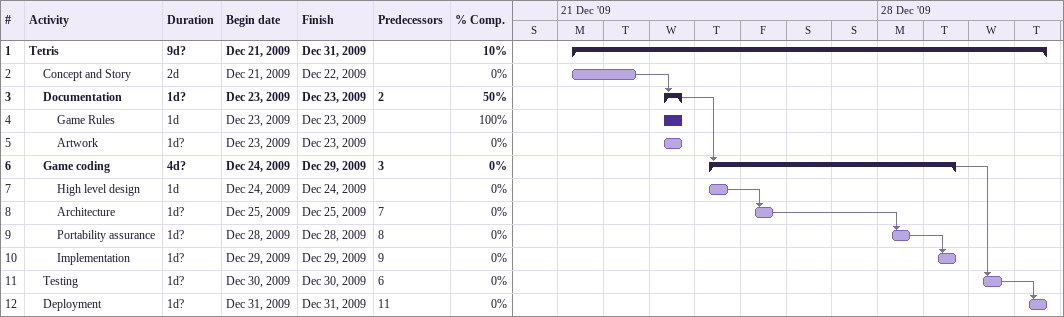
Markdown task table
| ID | Level | Task | Duration | Start | Finish | Predecessors | % complete |
|---|---|---|---|---|---|---|---|
| 1 | 1 | **Tetris** | 9d? | 2009-12-21 | 2009-12-31 |  | 10 |
| 2 | 2 | Concept and Story | 2d | 2009-12-21 | 2009-12-22 |  | 0 |
| 3 | 2 | **Documentation** | 1d? | 2009-12-23 | 2009-12-23 | 2 | 50 |
| 4 | 3 | Game Rules | 1d | 2009-12-23 | 2009-12-23 |  | 100 |
| 5 | 3 | Artwork | 1d? | 2009-12-23 | 2009-12-23 |  | 0 |
| 6 | 2 | **Game coding** | 4d? | 2009-12-24 | 2009-12-29 | 3 | 0 |
| 7 | 3 | High level design | 1d | 2009-12-24 | 2009-12-24 |  | 0 |
| 8 | 3 | Architecture | 1d? | 2009-12-25 | 2009-12-25 | 7 | 0 |
| 9 | 3 | Portability assurance | 1d? | 2009-12-28 | 2009-12-28 | 8 | 0 |
| 10 | 3 | Implementation | 1d? | 2009-12-29 | 2009-12-29 | 9 | 0 |
| 11 | 2 | Testing | 1d? | 2009-12-30 | 2009-12-30 | 6 | 0 |
| 12 | 2 | Deployment | 1d? | 2009-12-31 | 2009-12-31 | 11 | 0 |
